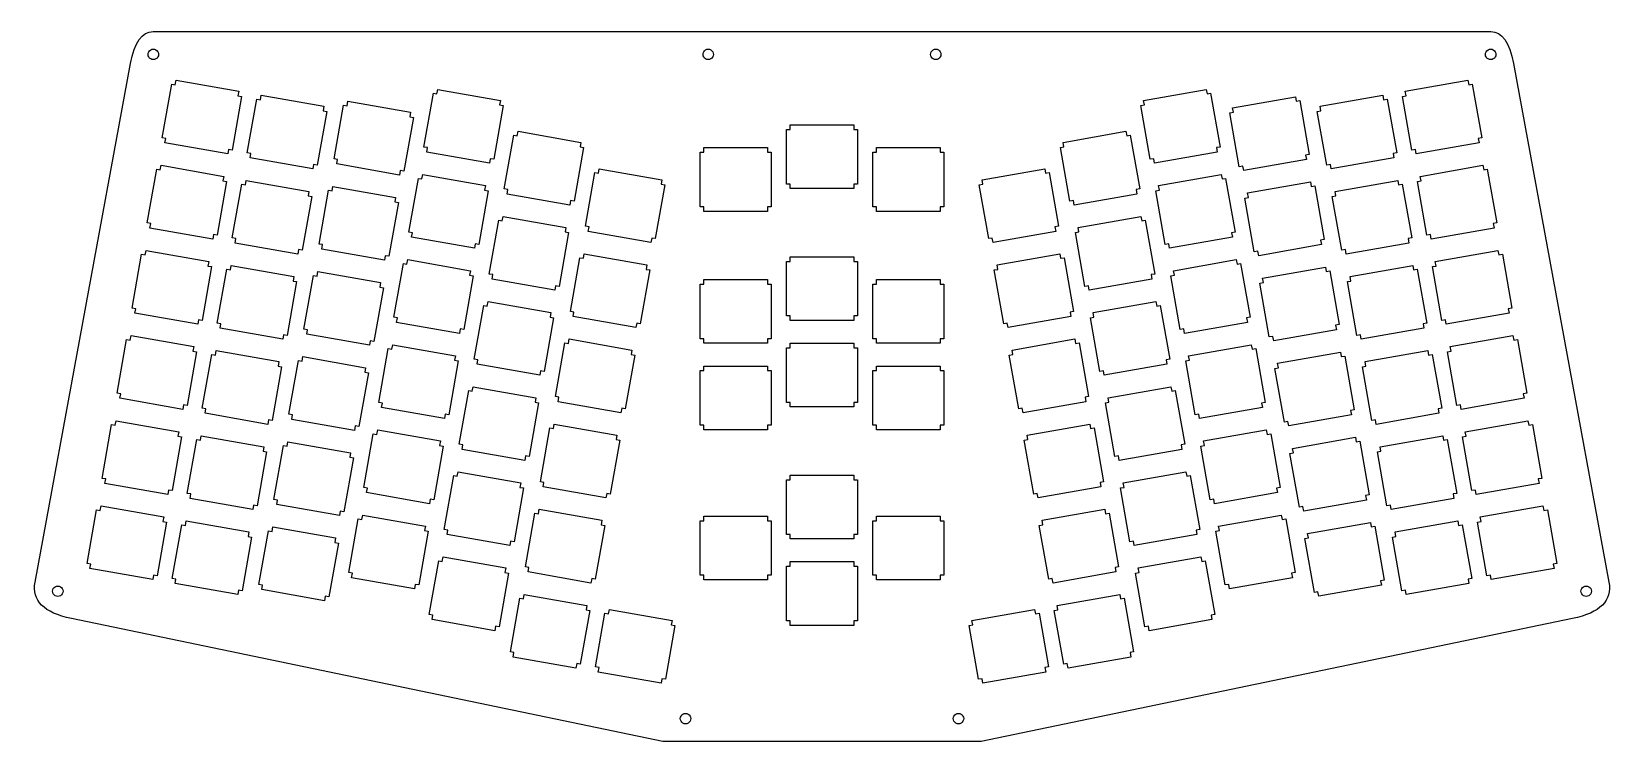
# Model space of a CAD drawing. Extents: x 4 to 352, y 5 to 161.
import ezdxf

# ---------------------------------------------------------------- set-up
doc = ezdxf.new("R2010")
doc.units = 0
doc.layers.add('Layer_1', color=7, linetype='CONTINUOUS')

msp = doc.modelspace()

# ---------------------------------------------------------------- linework, layer by layer
at = {"layer": 'Layer_1', "color": 1}
for points in [[(31.17297, 161.05), (325.17297, 161.05)], [(5.17297, 40.05), (26.17297, 154.05)], [(330.17297, 154.05), (351.17297, 40.05)], [(36.174979, 150.373487), (49.962288, 147.942412), (49.78864, 146.957604), (50.576486, 146.818686), (48.492708, 135.000993), (47.704862, 135.139911), (47.531213, 134.155103), (33.743905, 136.586178), (33.917553, 137.570986), (33.129707, 137.709904), (35.213485, 149.527597), (36.001331, 149.388679), (36.174979, 150.373487), (49.962288, 147.942412)], [(306.383652, 147.942412), (320.170961, 150.373487), (320.344609, 149.388679), (321.132455, 149.527597), (323.216233, 137.709904), (322.428387, 137.570986), (322.602035, 136.586178), (308.814727, 134.155103), (308.641078, 135.139911), (307.853232, 135.000993), (305.769454, 146.818686), (306.5573, 146.957604), (306.383652, 147.942412), (320.170961, 150.373487)], [(54.886327, 147.074171), (68.673635, 144.643097), (68.499987, 143.658289), (69.287833, 143.51937), (67.204055, 131.701677), (66.416209, 131.840596), (66.242561, 130.855788), (52.455252, 133.286863), (52.6289, 134.27167), (51.841054, 134.410589), (53.924832, 146.228282), (54.712678, 146.089363), (54.886327, 147.074171), (68.673635, 144.643097)], [(93.698207, 148.354002), (107.485515, 145.922928), (107.311867, 144.93812), (108.099713, 144.799202), (106.015935, 132.981509), (105.228089, 133.120427), (105.054441, 132.135619), (91.267132, 134.566694), (91.44078, 135.551502), (90.652934, 135.69042), (92.736712, 147.508113), (93.524558, 147.369195), (93.698207, 148.354002), (107.485515, 145.922928)], [(248.860425, 145.922928), (262.647733, 148.354002), (262.821382, 147.369195), (263.609228, 147.508113), (265.693006, 135.69042), (264.90516, 135.551502), (265.078808, 134.566694), (251.291499, 132.135619), (251.117851, 133.120427), (250.330005, 132.981509), (248.246227, 144.799202), (249.034073, 144.93812), (248.860425, 145.922928), (262.647733, 148.354002)], [(268.440013, 144.298205), (282.227322, 146.729279), (282.40097, 145.744471), (283.188816, 145.88339), (285.272594, 134.065697), (284.484748, 133.926778), (284.658396, 132.94197), (270.871088, 130.510896), (270.697439, 131.495704), (269.909593, 131.356785), (267.825815, 143.174478), (268.613661, 143.313397), (268.440013, 144.298205), (282.227322, 146.729279)], [(287.672305, 144.643097), (301.459613, 147.074171), (301.633262, 146.089363), (302.421108, 146.228282), (304.504886, 134.410589), (303.71704, 134.27167), (303.890688, 133.286863), (290.103379, 130.855788), (289.929731, 131.840596), (289.141885, 131.701677), (287.058107, 143.51937), (287.845953, 143.658289), (287.672305, 144.643097), (301.459613, 147.074171)], [(73.94497, 145.744471), (87.732279, 143.313397), (87.558631, 142.328589), (88.346477, 142.18967), (86.262699, 130.371977), (85.474852, 130.510896), (85.301204, 129.526088), (71.513896, 131.957163), (71.687544, 132.94197), (70.899698, 133.080889), (72.983476, 144.898582), (73.771322, 144.759664), (73.94497, 145.744471), (87.732279, 143.313397)], [(111.367665, 139.145841), (125.154973, 136.714766), (124.981325, 135.729958), (125.769171, 135.59104), (123.685393, 123.773347), (122.897547, 123.912265), (122.723899, 122.927457), (108.93659, 125.358532), (109.110239, 126.34334), (108.322392, 126.482258), (110.40617, 138.299951), (111.194017, 138.161033), (111.367665, 139.145841), (125.154973, 136.714766)], [(171.17297, 140.55), (185.17297, 140.55), (185.17297, 139.55), (185.97297, 139.55), (185.97297, 127.55), (185.17297, 127.55), (185.17297, 126.55), (171.17297, 126.55), (171.17297, 127.55), (170.37297, 127.55), (170.37297, 139.55), (171.17297, 139.55), (171.17297, 140.55), (185.17297, 140.55)], [(231.190967, 136.714766), (244.978275, 139.145841), (245.151923, 138.161033), (245.93977, 138.299951), (248.023548, 126.482258), (247.235701, 126.34334), (247.40935, 125.358532), (233.622041, 122.927457), (233.448393, 123.912265), (232.660547, 123.773347), (230.576769, 135.59104), (231.364615, 135.729958), (231.190967, 136.714766), (244.978275, 139.145841)], [(152.17297, 135.55), (166.17297, 135.55), (166.17297, 134.55), (166.97297, 134.55), (166.97297, 122.55), (166.17297, 122.55), (166.17297, 121.55), (152.17297, 121.55), (152.17297, 122.55), (151.37297, 122.55), (151.37297, 134.55), (152.17297, 134.55), (152.17297, 135.55), (166.17297, 135.55)], [(190.17297, 135.55), (204.17297, 135.55), (204.17297, 134.55), (204.97297, 134.55), (204.97297, 122.55), (204.17297, 122.55), (204.17297, 121.55), (190.17297, 121.55), (190.17297, 122.55), (189.37297, 122.55), (189.37297, 134.55), (190.17297, 134.55), (190.17297, 135.55), (204.17297, 135.55)], [(32.875664, 131.662139), (46.662972, 129.231065), (46.489324, 128.246257), (47.27717, 128.107338), (45.193392, 116.289645), (44.405546, 116.428564), (44.231898, 115.443756), (30.444589, 117.874831), (30.618238, 118.859638), (29.830391, 118.998557), (31.91417, 130.81625), (32.702016, 130.677331), (32.875664, 131.662139), (46.662972, 129.231065)], [(90.398891, 129.642655), (104.1862, 127.211581), (104.012552, 126.226773), (104.800398, 126.087854), (102.71662, 114.270161), (101.928773, 114.40908), (101.755125, 113.424272), (87.967817, 115.855347), (88.141465, 116.840154), (87.353619, 116.979073), (89.437397, 128.796766), (90.225243, 128.657847), (90.398891, 129.642655), (104.1862, 127.211581)], [(129.210771, 130.922486), (142.99808, 128.491412), (142.824432, 127.506604), (143.612278, 127.367686), (141.5285, 115.549993), (140.740654, 115.688911), (140.567005, 114.704103), (126.779697, 117.135178), (126.953345, 118.119986), (126.165499, 118.258904), (128.249277, 130.076597), (129.037123, 129.937679), (129.210771, 130.922486), (142.99808, 128.491412)], [(213.34786, 128.491412), (227.135169, 130.922486), (227.308817, 129.937679), (228.096663, 130.076597), (230.180441, 118.258904), (229.392595, 118.119986), (229.566243, 117.135178), (215.778935, 114.704103), (215.605286, 115.688911), (214.81744, 115.549993), (212.733662, 127.367686), (213.521508, 127.506604), (213.34786, 128.491412), (227.135169, 130.922486)], [(252.15974, 127.211581), (265.947049, 129.642655), (266.120697, 128.657847), (266.908543, 128.796766), (268.992321, 116.979073), (268.204475, 116.840154), (268.378123, 115.855347), (254.590815, 113.424272), (254.417167, 114.40908), (253.62932, 114.270161), (251.545542, 126.087854), (252.333388, 126.226773), (252.15974, 127.211581), (265.947049, 129.642655)], [(309.682968, 129.231065), (323.470276, 131.662139), (323.643924, 130.677331), (324.43177, 130.81625), (326.515549, 118.998557), (325.727702, 118.859638), (325.901351, 117.874831), (312.114042, 115.443756), (311.940394, 116.428564), (311.152548, 116.289645), (309.06877, 128.107338), (309.856616, 128.246257), (309.682968, 129.231065), (323.470276, 131.662139)], [(51.587011, 128.362824), (65.37432, 125.931749), (65.200672, 124.946942), (65.988518, 124.808023), (63.90474, 112.99033), (63.116893, 113.129249), (62.943245, 112.144441), (49.155937, 114.575515), (49.329585, 115.560323), (48.541739, 115.699242), (50.625517, 127.516935), (51.413363, 127.378016), (51.587011, 128.362824), (65.37432, 125.931749)], [(70.645655, 127.033124), (84.432963, 124.602049), (84.259315, 123.617242), (85.047161, 123.478323), (82.963383, 111.66063), (82.175537, 111.799549), (82.001889, 110.814741), (68.21458, 113.245815), (68.388229, 114.230623), (67.600382, 114.369542), (69.68416, 126.187235), (70.472007, 126.048316), (70.645655, 127.033124), (84.432963, 124.602049)], [(271.739328, 125.586857), (285.526637, 128.017932), (285.700285, 127.033124), (286.488131, 127.172042), (288.571909, 115.354349), (287.784063, 115.215431), (287.957711, 114.230623), (274.170403, 111.799549), (273.996755, 112.784356), (273.208909, 112.645438), (271.12513, 124.463131), (271.912977, 124.602049), (271.739328, 125.586857), (285.526637, 128.017932)], [(290.97162, 125.931749), (304.758929, 128.362824), (304.932577, 127.378016), (305.720423, 127.516935), (307.804201, 115.699242), (307.016355, 115.560323), (307.190003, 114.575515), (293.402695, 112.144441), (293.229047, 113.129249), (292.4412, 112.99033), (290.357422, 124.808023), (291.145268, 124.946942), (290.97162, 125.931749), (304.758929, 128.362824)], [(108.068349, 120.434493), (121.855658, 118.003419), (121.68201, 117.018611), (122.469856, 116.879692), (120.386078, 105.061999), (119.598232, 105.200918), (119.424584, 104.21611), (105.637275, 106.647185), (105.810923, 107.631992), (105.023077, 107.770911), (107.106855, 119.588604), (107.894701, 119.449685), (108.068349, 120.434493), (121.855658, 118.003419)], [(234.490282, 118.003419), (248.277591, 120.434493), (248.451239, 119.449685), (249.239085, 119.588604), (251.322863, 107.770911), (250.535017, 107.631992), (250.708665, 106.647185), (236.921356, 104.21611), (236.747708, 105.200918), (235.959862, 105.061999), (233.876084, 116.879692), (234.66393, 117.018611), (234.490282, 118.003419), (248.277591, 120.434493)], [(29.576349, 112.950792), (43.363657, 110.519717), (43.190009, 109.53491), (43.977855, 109.395991), (41.894077, 97.578298), (41.106231, 97.717217), (40.932583, 96.732409), (27.145274, 99.163483), (27.318922, 100.148291), (26.531076, 100.28721), (28.614854, 112.104903), (29.4027, 111.965984), (29.576349, 112.950792), (43.363657, 110.519717)], [(125.911456, 112.211139), (139.698764, 109.780065), (139.525116, 108.795257), (140.312962, 108.656338), (138.229184, 96.838645), (137.441338, 96.977564), (137.26769, 95.992756), (123.480381, 98.423831), (123.65403, 99.408638), (122.866183, 99.547557), (124.949962, 111.36525), (125.737808, 111.226331), (125.911456, 112.211139), (139.698764, 109.780065)], [(171.17297, 111.55), (185.17297, 111.55), (185.17297, 110.55), (185.97297, 110.55), (185.97297, 98.55), (185.17297, 98.55), (185.17297, 97.55), (171.17297, 97.55), (171.17297, 98.55), (170.37297, 98.55), (170.37297, 110.55), (171.17297, 110.55), (171.17297, 111.55), (185.17297, 111.55)], [(216.647176, 109.780065), (230.434484, 112.211139), (230.608132, 111.226331), (231.395978, 111.36525), (233.479757, 99.547557), (232.69191, 99.408638), (232.865559, 98.423831), (219.07825, 95.992756), (218.904602, 96.977564), (218.116756, 96.838645), (216.032978, 108.656338), (216.820824, 108.795257), (216.647176, 109.780065), (230.434484, 112.211139)], [(312.982283, 110.519717), (326.769591, 112.950792), (326.94324, 111.965984), (327.731086, 112.104903), (329.814864, 100.28721), (329.027018, 100.148291), (329.200666, 99.163483), (315.413357, 96.732409), (315.239709, 97.717217), (314.451863, 97.578298), (312.368085, 109.395991), (313.155931, 109.53491), (312.982283, 110.519717), (326.769591, 112.950792)], [(48.287696, 109.651477), (62.075004, 107.220402), (61.901356, 106.235594), (62.689202, 106.096676), (60.605424, 94.278983), (59.817578, 94.417901), (59.64393, 93.433093), (45.856621, 95.864168), (46.03027, 96.848976), (45.242423, 96.987894), (47.326201, 108.805587), (48.114048, 108.666669), (48.287696, 109.651477), (62.075004, 107.220402)], [(67.346339, 108.321777), (81.133648, 105.890702), (80.96, 104.905894), (81.747846, 104.766976), (79.664068, 92.949283), (78.876222, 93.088201), (78.702574, 92.103394), (64.915265, 94.534468), (65.088913, 95.519276), (64.301067, 95.658194), (66.384845, 107.475887), (67.172691, 107.336969), (67.346339, 108.321777), (81.133648, 105.890702)], [(87.099576, 110.931308), (100.886884, 108.500233), (100.713236, 107.515426), (101.501082, 107.376507), (99.417304, 95.558814), (98.629458, 95.697733), (98.45581, 94.712925), (84.668501, 97.143999), (84.84215, 98.128807), (84.054303, 98.267726), (86.138081, 110.085419), (86.925928, 109.9465), (87.099576, 110.931308), (100.886884, 108.500233)], [(255.459056, 108.500233), (269.246364, 110.931308), (269.420012, 109.9465), (270.207859, 110.085419), (272.291637, 98.267726), (271.50379, 98.128807), (271.677439, 97.143999), (257.89013, 94.712925), (257.716482, 95.697733), (256.928636, 95.558814), (254.844858, 107.376507), (255.632704, 107.515426), (255.459056, 108.500233), (269.246364, 110.931308)], [(275.038644, 106.87551), (288.825952, 109.306584), (288.999601, 108.321777), (289.787447, 108.460695), (291.871225, 96.643002), (291.083379, 96.504084), (291.257027, 95.519276), (277.469718, 93.088201), (277.29607, 94.073009), (276.508224, 93.934091), (274.424446, 105.751784), (275.212292, 105.890702), (275.038644, 106.87551), (288.825952, 109.306584)], [(294.270936, 107.220402), (308.058244, 109.651477), (308.231892, 108.666669), (309.019739, 108.805587), (311.103517, 96.987894), (310.31567, 96.848976), (310.489319, 95.864168), (296.70201, 93.433093), (296.528362, 94.417901), (295.740516, 94.278983), (293.656738, 106.096676), (294.444584, 106.235594), (294.270936, 107.220402), (308.058244, 109.651477)], [(152.17297, 106.55), (166.17297, 106.55), (166.17297, 105.55), (166.97297, 105.55), (166.97297, 93.55), (166.17297, 93.55), (166.17297, 92.55), (152.17297, 92.55), (152.17297, 93.55), (151.37297, 93.55), (151.37297, 105.55), (152.17297, 105.55), (152.17297, 106.55), (166.17297, 106.55)], [(190.17297, 106.55), (204.17297, 106.55), (204.17297, 105.55), (204.97297, 105.55), (204.97297, 93.55), (204.17297, 93.55), (204.17297, 92.55), (190.17297, 92.55), (190.17297, 93.55), (189.37297, 93.55), (189.37297, 105.55), (190.17297, 105.55), (190.17297, 106.55), (204.17297, 106.55)], [(104.769034, 101.723146), (118.556343, 99.292071), (118.382694, 98.307264), (119.170541, 98.168345), (117.086763, 86.350652), (116.298916, 86.489571), (116.125268, 85.504763), (102.33796, 87.935837), (102.511608, 88.920645), (101.723762, 89.059564), (103.80754, 100.877257), (104.595386, 100.738338), (104.769034, 101.723146), (118.556343, 99.292071)], [(237.789597, 99.292071), (251.576906, 101.723146), (251.750554, 100.738338), (252.5384, 100.877257), (254.622178, 89.059564), (253.834332, 88.920645), (254.00798, 87.935837), (240.220672, 85.504763), (240.047024, 86.489571), (239.259177, 86.350652), (237.175399, 98.168345), (237.963246, 98.307264), (237.789597, 99.292071), (251.576906, 101.723146)], [(26.277033, 94.239445), (40.064342, 91.80837), (39.890694, 90.823562), (40.67854, 90.684644), (38.594762, 78.866951), (37.806915, 79.005869), (37.633267, 78.021062), (23.845959, 80.452136), (24.019607, 81.436944), (23.231761, 81.575862), (25.315539, 93.393555), (26.103385, 93.254637), (26.277033, 94.239445), (40.064342, 91.80837)], [(316.281598, 91.80837), (330.068907, 94.239445), (330.242555, 93.254637), (331.030401, 93.393555), (333.114179, 81.575862), (332.326333, 81.436944), (332.499981, 80.452136), (318.712673, 78.021062), (318.539025, 79.005869), (317.751178, 78.866951), (315.6674, 90.684644), (316.455246, 90.823562), (316.281598, 91.80837), (330.068907, 94.239445)], [(44.98838, 90.940129), (58.775689, 88.509055), (58.602041, 87.524247), (59.389887, 87.385328), (57.306109, 75.567635), (56.518263, 75.706554), (56.344615, 74.721746), (42.557306, 77.152821), (42.730954, 78.137628), (41.943108, 78.276547), (44.026886, 90.09424), (44.814732, 89.955321), (44.98838, 90.940129), (58.775689, 88.509055)], [(83.80026, 92.21996), (97.587569, 89.788886), (97.413921, 88.804078), (98.201767, 88.66516), (96.117989, 76.847467), (95.330143, 76.986385), (95.156495, 76.001577), (81.369186, 78.432652), (81.542834, 79.41746), (80.754988, 79.556378), (82.838766, 91.374071), (83.626612, 91.235153), (83.80026, 92.21996), (97.587569, 89.788886)], [(122.612141, 93.499792), (136.399449, 91.068717), (136.225801, 90.08391), (137.013647, 89.944991), (134.929869, 78.127298), (134.142023, 78.266216), (133.968375, 77.281409), (120.181066, 79.712483), (120.354714, 80.697291), (119.566868, 80.83621), (121.650646, 92.653903), (122.438492, 92.514984), (122.612141, 93.499792), (136.399449, 91.068717)], [(171.17297, 92.55), (185.17297, 92.55), (185.17297, 91.55), (185.97297, 91.55), (185.97297, 79.55), (185.17297, 79.55), (185.17297, 78.55), (171.17297, 78.55), (171.17297, 79.55), (170.37297, 79.55), (170.37297, 91.55), (171.17297, 91.55), (171.17297, 92.55), (185.17297, 92.55)], [(219.946491, 91.068717), (233.733799, 93.499792), (233.907448, 92.514984), (234.695294, 92.653903), (236.779072, 80.83621), (235.991226, 80.697291), (236.164874, 79.712483), (222.377565, 77.281409), (222.203917, 78.266216), (221.416071, 78.127298), (219.332293, 89.944991), (220.120139, 90.08391), (219.946491, 91.068717), (233.733799, 93.499792)], [(258.758371, 89.788886), (272.54568, 92.21996), (272.719328, 91.235153), (273.507174, 91.374071), (275.590952, 79.556378), (274.803106, 79.41746), (274.976754, 78.432652), (261.189445, 76.001577), (261.015797, 76.986385), (260.227951, 76.847467), (258.144173, 88.66516), (258.932019, 88.804078), (258.758371, 89.788886), (272.54568, 92.21996)], [(278.337959, 88.164163), (292.125268, 90.595237), (292.298916, 89.610429), (293.086762, 89.749348), (295.17054, 77.931655), (294.382694, 77.792736), (294.556342, 76.807929), (280.769034, 74.376854), (280.595385, 75.361662), (279.807539, 75.222743), (277.723761, 87.040436), (278.511607, 87.179355), (278.337959, 88.164163), (292.125268, 90.595237)], [(297.570251, 88.509055), (311.35756, 90.940129), (311.531208, 89.955321), (312.319054, 90.09424), (314.402832, 78.276547), (313.614986, 78.137628), (313.788634, 77.152821), (300.001325, 74.721746), (299.827677, 75.706554), (299.039831, 75.567635), (296.956053, 87.385328), (297.743899, 87.524247), (297.570251, 88.509055), (311.35756, 90.940129)], [(64.047024, 89.610429), (77.834333, 87.179355), (77.660684, 86.194547), (78.448531, 86.055629), (76.364753, 74.237936), (75.576906, 74.376854), (75.403258, 73.392046), (61.61595, 75.823121), (61.789598, 76.807929), (61.001752, 76.946847), (63.08553, 88.76454), (63.873376, 88.625622), (64.047024, 89.610429), (77.834333, 87.179355)], [(152.17297, 87.55), (166.17297, 87.55), (166.17297, 86.55), (166.97297, 86.55), (166.97297, 74.55), (166.17297, 74.55), (166.17297, 73.55), (152.17297, 73.55), (152.17297, 74.55), (151.37297, 74.55), (151.37297, 86.55), (152.17297, 86.55), (152.17297, 87.55), (166.17297, 87.55)], [(190.17297, 87.55), (204.17297, 87.55), (204.17297, 86.55), (204.97297, 86.55), (204.97297, 74.55), (204.17297, 74.55), (204.17297, 73.55), (190.17297, 73.55), (190.17297, 74.55), (189.37297, 74.55), (189.37297, 86.55), (190.17297, 86.55), (190.17297, 87.55), (204.17297, 87.55)], [(101.469719, 83.011799), (115.257027, 80.580724), (115.083379, 79.595916), (115.871225, 79.456998), (113.787447, 67.639305), (112.999601, 67.778223), (112.825953, 66.793416), (99.038644, 69.22449), (99.212292, 70.209298), (98.424446, 70.348216), (100.508224, 82.165909), (101.296071, 82.026991), (101.469719, 83.011799), (115.257027, 80.580724)], [(241.088913, 80.580724), (254.876221, 83.011799), (255.049869, 82.026991), (255.837716, 82.165909), (257.921494, 70.348216), (257.133648, 70.209298), (257.307296, 69.22449), (243.519987, 66.793416), (243.346339, 67.778223), (242.558493, 67.639305), (240.474715, 79.456998), (241.262561, 79.595916), (241.088913, 80.580724), (254.876221, 83.011799)], [(22.977718, 75.528097), (36.765026, 73.097023), (36.591378, 72.112215), (37.379224, 71.973296), (35.295446, 60.155603), (34.5076, 60.294522), (34.333952, 59.309714), (20.546643, 61.740789), (20.720291, 62.725596), (19.932445, 62.864515), (22.016223, 74.682208), (22.80407, 74.54329), (22.977718, 75.528097), (36.765026, 73.097023)], [(80.500945, 73.508613), (94.288254, 71.077539), (94.114605, 70.092731), (94.902452, 69.953812), (92.818674, 58.136119), (92.030827, 58.275038), (91.857179, 57.29023), (78.069871, 59.721305), (78.243519, 60.706112), (77.455673, 60.845031), (79.539451, 72.662724), (80.327297, 72.523805), (80.500945, 73.508613), (94.288254, 71.077539)], [(119.312825, 74.788444), (133.100134, 72.35737), (132.926486, 71.372562), (133.714332, 71.233644), (131.630554, 59.415951), (130.842707, 59.554869), (130.669059, 58.570061), (116.881751, 61.001136), (117.055399, 61.985944), (116.267553, 62.124862), (118.351331, 73.942555), (119.139177, 73.803637), (119.312825, 74.788444), (133.100134, 72.35737)], [(223.245806, 72.35737), (237.033115, 74.788444), (237.206763, 73.803637), (237.994609, 73.942555), (240.078387, 62.124862), (239.290541, 61.985944), (239.464189, 61.001136), (225.676881, 58.570061), (225.503233, 59.554869), (224.715386, 59.415951), (222.631608, 71.233644), (223.419454, 71.372562), (223.245806, 72.35737), (237.033115, 74.788444)], [(262.057686, 71.077539), (275.844995, 73.508613), (276.018643, 72.523805), (276.806489, 72.662724), (278.890267, 60.845031), (278.102421, 60.706112), (278.276069, 59.721305), (264.488761, 57.29023), (264.315113, 58.275038), (263.527266, 58.136119), (261.443488, 69.953812), (262.231335, 70.092731), (262.057686, 71.077539), (275.844995, 73.508613)], [(319.580914, 73.097023), (333.368222, 75.528097), (333.54187, 74.54329), (334.329717, 74.682208), (336.413495, 62.864515), (335.625649, 62.725596), (335.799297, 61.740789), (322.011988, 59.309714), (321.83834, 60.294522), (321.050494, 60.155603), (318.966716, 71.973296), (319.754562, 72.112215), (319.580914, 73.097023), (333.368222, 75.528097)], [(41.689065, 72.228782), (55.476374, 69.797707), (55.302725, 68.8129), (56.090572, 68.673981), (54.006794, 56.856288), (53.218947, 56.995207), (53.045299, 56.010399), (39.257991, 58.441473), (39.431639, 59.426281), (38.643793, 59.5652), (40.727571, 71.382893), (41.515417, 71.243974), (41.689065, 72.228782), (55.476374, 69.797707)], [(60.747709, 70.899082), (74.535017, 68.468008), (74.361369, 67.4832), (75.149215, 67.344281), (73.065437, 55.526588), (72.277591, 55.665507), (72.103943, 54.680699), (58.316634, 57.111773), (58.490282, 58.096581), (57.702436, 58.2355), (59.786214, 70.053193), (60.574061, 69.914274), (60.747709, 70.899082), (74.535017, 68.468008)], [(281.637275, 69.452815), (295.424583, 71.88389), (295.598231, 70.899082), (296.386077, 71.038001), (298.469856, 59.220308), (297.682009, 59.081389), (297.855658, 58.096581), (284.068349, 55.665507), (283.894701, 56.650315), (283.106855, 56.511396), (281.023077, 68.329089), (281.810923, 68.468008), (281.637275, 69.452815), (295.424583, 71.88389)], [(300.869566, 69.797707), (314.656875, 72.228782), (314.830523, 71.243974), (315.618369, 71.382893), (317.702147, 59.5652), (316.914301, 59.426281), (317.087949, 58.441473), (303.300641, 56.010399), (303.126993, 56.995207), (302.339146, 56.856288), (300.255368, 68.673981), (301.043215, 68.8129), (300.869566, 69.797707), (314.656875, 72.228782)], [(98.170403, 64.300451), (111.957712, 61.869377), (111.784064, 60.884569), (112.57191, 60.745651), (110.488132, 48.927957), (109.700286, 49.066876), (109.526637, 48.082068), (95.739329, 50.513143), (95.912977, 51.49795), (95.125131, 51.636869), (97.208909, 63.454562), (97.996755, 63.315644), (98.170403, 64.300451), (111.957712, 61.869377)], [(171.17297, 63.55), (185.17297, 63.55), (185.17297, 62.55), (185.97297, 62.55), (185.97297, 50.55), (185.17297, 50.55), (185.17297, 49.55), (171.17297, 49.55), (171.17297, 50.55), (170.37297, 50.55), (170.37297, 62.55), (171.17297, 62.55), (171.17297, 63.55), (185.17297, 63.55)], [(244.388228, 61.869377), (258.175537, 64.300451), (258.349185, 63.315644), (259.137031, 63.454562), (261.220809, 51.636869), (260.432963, 51.49795), (260.606611, 50.513143), (246.819303, 48.082068), (246.645654, 49.066876), (245.857808, 48.927957), (243.77403, 60.745651), (244.561876, 60.884569), (244.388228, 61.869377), (258.175537, 64.300451)], [(19.678402, 56.81675), (33.465711, 54.385675), (33.292063, 53.400868), (34.079909, 53.261949), (31.996131, 41.444256), (31.208285, 41.583175), (31.034636, 40.598367), (17.247328, 43.029441), (17.420976, 44.014249), (16.63313, 44.153168), (18.716908, 55.970861), (19.504754, 55.831942), (19.678402, 56.81675), (33.465711, 54.385675)], [(116.01351, 56.077097), (129.800818, 53.646023), (129.62717, 52.661215), (130.415016, 52.522296), (128.331238, 40.704603), (127.543392, 40.843522), (127.369744, 39.858714), (113.582435, 42.289789), (113.756083, 43.274596), (112.968237, 43.413515), (115.052015, 55.231208), (115.839862, 55.092289), (116.01351, 56.077097), (129.800818, 53.646023)], [(226.545122, 53.646023), (240.33243, 56.077097), (240.506078, 55.092289), (241.293925, 55.231208), (243.377703, 43.413515), (242.589857, 43.274596), (242.763505, 42.289789), (228.976196, 39.858714), (228.802548, 40.843522), (228.014702, 40.704603), (225.930924, 52.522296), (226.71877, 52.661215), (226.545122, 53.646023), (240.33243, 56.077097)], [(322.880229, 54.385675), (336.667538, 56.81675), (336.841186, 55.831942), (337.629032, 55.970861), (339.71281, 44.153168), (338.924964, 44.014249), (339.098612, 43.029441), (325.311304, 40.598367), (325.137655, 41.583175), (324.349809, 41.444256), (322.266031, 53.261949), (323.053877, 53.400868), (322.880229, 54.385675), (336.667538, 56.81675)], [(38.38975, 53.517435), (52.177058, 51.08636), (52.00341, 50.101552), (52.791256, 49.962634), (50.707478, 38.144941), (49.919632, 38.283859), (49.745984, 37.299052), (35.958675, 39.730126), (36.132323, 40.714934), (35.344477, 40.853852), (37.428255, 52.671545), (38.216102, 52.532627), (38.38975, 53.517435), (52.177058, 51.08636)], [(57.448393, 52.187735), (71.235702, 49.75666), (71.062054, 48.771852), (71.8499, 48.632934), (69.766122, 36.815241), (68.978276, 36.954159), (68.804627, 35.969352), (55.017319, 38.400426), (55.190967, 39.385234), (54.403121, 39.524152), (56.486899, 51.341846), (57.274745, 51.202927), (57.448393, 52.187735), (71.235702, 49.75666)], [(77.20163, 54.797266), (90.988938, 52.366191), (90.81529, 51.381384), (91.603136, 51.242465), (89.519358, 39.424772), (88.731512, 39.563691), (88.557864, 38.578883), (74.770555, 41.009957), (74.944203, 41.994765), (74.156357, 42.133684), (76.240135, 53.951377), (77.027982, 53.812458), (77.20163, 54.797266), (90.988938, 52.366191)], [(152.17297, 54.55), (166.17297, 54.55), (166.17297, 53.55), (166.97297, 53.55), (166.97297, 41.55), (166.17297, 41.55), (166.17297, 40.55), (152.17297, 40.55), (152.17297, 41.55), (151.37297, 41.55), (151.37297, 53.55), (152.17297, 53.55), (152.17297, 54.55), (166.17297, 54.55)], [(190.17297, 54.55), (204.17297, 54.55), (204.17297, 53.55), (204.97297, 53.55), (204.97297, 41.55), (204.17297, 41.55), (204.17297, 40.55), (190.17297, 40.55), (190.17297, 41.55), (189.37297, 41.55), (189.37297, 53.55), (190.17297, 53.55), (190.17297, 54.55), (204.17297, 54.55)], [(265.357002, 52.366191), (279.14431, 54.797266), (279.317958, 53.812458), (280.105805, 53.951377), (282.189583, 42.133684), (281.401737, 41.994765), (281.575385, 41.009957), (267.788076, 38.578883), (267.614428, 39.563691), (266.826582, 39.424772), (264.742804, 51.242465), (265.53065, 51.381384), (265.357002, 52.366191), (279.14431, 54.797266)], [(284.93659, 50.741468), (298.723898, 53.172542), (298.897547, 52.187735), (299.685393, 52.326653), (301.769171, 40.50896), (300.981325, 40.370042), (301.154973, 39.385234), (287.367664, 36.954159), (287.194016, 37.938967), (286.40617, 37.800049), (284.322392, 49.617742), (285.110238, 49.75666), (284.93659, 50.741468), (298.723898, 53.172542)], [(304.168882, 51.08636), (317.95619, 53.517435), (318.129838, 52.532627), (318.917685, 52.671545), (321.001463, 40.853852), (320.213617, 40.714934), (320.387265, 39.730126), (306.599956, 37.299052), (306.426308, 38.283859), (305.638462, 38.144941), (303.554684, 49.962634), (304.34253, 50.101552), (304.168882, 51.08636), (317.95619, 53.517435)], [(94.871088, 45.589104), (108.658397, 43.158029), (108.484748, 42.173222), (109.272595, 42.034303), (107.188816, 30.21661), (106.40097, 30.355529), (106.227322, 29.370721), (92.440013, 31.801795), (92.613662, 32.786603), (91.825815, 32.925522), (93.909594, 44.743215), (94.69744, 44.604296), (94.871088, 45.589104), (108.658397, 43.158029)], [(247.687543, 43.158029), (261.474852, 45.589104), (261.6485, 44.604296), (262.436346, 44.743215), (264.520125, 32.925522), (263.732278, 32.786603), (263.905927, 31.801795), (250.118618, 29.370721), (249.94497, 30.355529), (249.157124, 30.21661), (247.073345, 42.034303), (247.861192, 42.173222), (247.687543, 43.158029), (261.474852, 45.589104)], [(171.17297, 44.55), (185.17297, 44.55), (185.17297, 43.55), (185.97297, 43.55), (185.97297, 31.55), (185.17297, 31.55), (185.17297, 30.55), (171.17297, 30.55), (171.17297, 31.55), (170.37297, 31.55), (170.37297, 43.55), (171.17297, 43.55), (171.17297, 44.55), (185.17297, 44.55)], [(112.714194, 37.36575), (126.501503, 34.934675), (126.327855, 33.949868), (127.115701, 33.810949), (125.031923, 21.993256), (124.244077, 22.132175), (124.070428, 21.147367), (110.28312, 23.578441), (110.456768, 24.563249), (109.668922, 24.702168), (111.7527, 36.519861), (112.540546, 36.380942), (112.714194, 37.36575), (126.501503, 34.934675)], [(229.844437, 34.934675), (243.631746, 37.36575), (243.805394, 36.380942), (244.59324, 36.519861), (246.677018, 24.702168), (245.889172, 24.563249), (246.06282, 23.578441), (232.275512, 21.147367), (232.101863, 22.132175), (231.314017, 21.993256), (229.230239, 33.810949), (230.018085, 33.949868), (229.844437, 34.934675), (243.631746, 37.36575)], [(143.17297, 5.05), (13.17297, 32.05)], [(131.425542, 34.066434), (145.21285, 31.63536), (145.039202, 30.650552), (145.827048, 30.511634), (143.74327, 18.693941), (142.955424, 18.832859), (142.781776, 17.848051), (128.994467, 20.279126), (129.168115, 21.263934), (128.380269, 21.402852), (130.464047, 33.220545), (131.251894, 33.081627), (131.425542, 34.066434), (145.21285, 31.63536)], [(211.13309, 31.63536), (224.920398, 34.066434), (225.094046, 33.081627), (225.881893, 33.220545), (227.965671, 21.402852), (227.177825, 21.263934), (227.351473, 20.279126), (213.564164, 17.848051), (213.390516, 18.832859), (212.60267, 18.693941), (210.518892, 30.511634), (211.306738, 30.650552), (211.13309, 31.63536), (224.920398, 34.066434)], [(343.17297, 32.05), (213.17297, 5.05)], [(209.17297, 5.05), (147.17297, 5.05)]]:
    msp.add_lwpolyline(points, dxfattribs=at)
for points in [[(32.32297, 156.05)], [(154.32297, 156.05)], [(204.32297, 156.05)], [(326.32297, 156.05)], [(11.32297, 38.05)], [(347.32297, 38.05)], [(149.32297, 10.05)], [(209.32297, 10.05)]]:
    msp.add_lwpolyline(points, close=True, dxfattribs=at)
for points in [[(26.17297, 154.05), (27.032617, 158.716667), (28.699283, 161.05), (31.17297, 161.05)], [(325.17297, 161.05), (327.646657, 161.05), (329.313323, 158.716667), (330.17297, 154.05)], [(30.02297, 156.05), (30.02297, 156.460855), (30.242159, 156.840502), (30.59797, 157.045929)], [(30.59797, 157.045929), (30.953781, 157.251357), (31.392159, 157.251357), (31.74797, 157.045929)], [(31.74797, 157.045929), (32.103781, 156.840502), (32.32297, 156.460855), (32.32297, 156.05)], [(152.02297, 156.05), (152.02297, 156.460855), (152.242159, 156.840502), (152.59797, 157.045929)], [(152.59797, 157.045929), (152.953781, 157.251357), (153.392159, 157.251357), (153.74797, 157.045929)], [(153.74797, 157.045929), (154.103781, 156.840502), (154.32297, 156.460855), (154.32297, 156.05)], [(202.02297, 156.05), (202.02297, 156.460855), (202.242159, 156.840502), (202.59797, 157.045929)], [(202.59797, 157.045929), (202.953781, 157.251357), (203.392159, 157.251357), (203.74797, 157.045929)], [(203.74797, 157.045929), (204.103781, 156.840502), (204.32297, 156.460855), (204.32297, 156.05)], [(324.02297, 156.05), (324.02297, 156.460855), (324.242159, 156.840502), (324.59797, 157.045929)], [(324.59797, 157.045929), (324.953781, 157.251357), (325.392159, 157.251357), (325.74797, 157.045929)], [(325.74797, 157.045929), (326.103781, 156.840502), (326.32297, 156.460855), (326.32297, 156.05)], [(30.59797, 155.054071), (30.242159, 155.259499), (30.02297, 155.639145), (30.02297, 156.05)], [(31.74797, 155.054071), (31.392159, 154.848643), (30.953781, 154.848643), (30.59797, 155.054071)], [(32.32297, 156.05), (32.32297, 155.639145), (32.103781, 155.259499), (31.74797, 155.054071)], [(152.59797, 155.054071), (152.242159, 155.259499), (152.02297, 155.639145), (152.02297, 156.05)], [(153.74797, 155.054071), (153.392159, 154.848643), (152.953781, 154.848643), (152.59797, 155.054071)], [(154.32297, 156.05), (154.32297, 155.639145), (154.103781, 155.259499), (153.74797, 155.054071)], [(202.59797, 155.054071), (202.242159, 155.259499), (202.02297, 155.639145), (202.02297, 156.05)], [(203.74797, 155.054071), (203.392159, 154.848643), (202.953781, 154.848643), (202.59797, 155.054071)], [(204.32297, 156.05), (204.32297, 155.639145), (204.103781, 155.259499), (203.74797, 155.054071)], [(324.59797, 155.054071), (324.242159, 155.259499), (324.02297, 155.639145), (324.02297, 156.05)], [(325.74797, 155.054071), (325.392159, 154.848643), (324.953781, 154.848643), (324.59797, 155.054071)], [(326.32297, 156.05), (326.32297, 155.639145), (326.103781, 155.259499), (325.74797, 155.054071)], [(13.17297, 32.05), (7.08991, 33.313402), (4.423243, 35.980069), (5.17297, 40.05)], [(9.02297, 38.05), (9.02297, 38.460855), (9.242159, 38.840502), (9.59797, 39.045929)], [(9.59797, 39.045929), (9.953781, 39.251357), (10.392159, 39.251357), (10.74797, 39.045929)], [(10.74797, 39.045929), (11.103781, 38.840502), (11.32297, 38.460855), (11.32297, 38.05)], [(351.17297, 40.05), (351.922697, 35.980054), (349.25603, 33.313387), (343.17297, 32.05)], [(345.02297, 38.05), (345.02297, 38.460855), (345.242159, 38.840502), (345.59797, 39.045929)], [(345.59797, 39.045929), (345.953781, 39.251357), (346.392159, 39.251357), (346.74797, 39.045929)], [(346.74797, 39.045929), (347.103781, 38.840502), (347.32297, 38.460855), (347.32297, 38.05)], [(9.59797, 37.054071), (9.242159, 37.259499), (9.02297, 37.639145), (9.02297, 38.05)], [(10.74797, 37.054071), (10.392159, 36.848643), (9.953781, 36.848643), (9.59797, 37.054071)], [(11.32297, 38.05), (11.32297, 37.639145), (11.103781, 37.259499), (10.74797, 37.054071)], [(345.59797, 37.054071), (345.242159, 37.259499), (345.02297, 37.639145), (345.02297, 38.05)], [(346.74797, 37.054071), (346.392159, 36.848643), (345.953781, 36.848643), (345.59797, 37.054071)], [(347.32297, 38.05), (347.32297, 37.639145), (347.103781, 37.259499), (346.74797, 37.054071)], [(147.02297, 10.05), (147.02297, 10.460855), (147.242159, 10.840502), (147.59797, 11.045929)], [(147.59797, 11.045929), (147.953781, 11.251357), (148.392159, 11.251357), (148.74797, 11.045929)], [(148.74797, 11.045929), (149.103781, 10.840502), (149.32297, 10.460855), (149.32297, 10.05)], [(207.02297, 10.05), (207.02297, 10.460855), (207.242159, 10.840502), (207.59797, 11.045929)], [(207.59797, 11.045929), (207.953781, 11.251357), (208.392159, 11.251357), (208.74797, 11.045929)], [(208.74797, 11.045929), (209.103781, 10.840502), (209.32297, 10.460855), (209.32297, 10.05)], [(147.59797, 9.054071), (147.242159, 9.259499), (147.02297, 9.639145), (147.02297, 10.05)], [(148.74797, 9.054071), (148.392159, 8.848643), (147.953781, 8.848643), (147.59797, 9.054071)], [(149.32297, 10.05), (149.32297, 9.639145), (149.103781, 9.259499), (148.74797, 9.054071)], [(207.59797, 9.054071), (207.242159, 9.259499), (207.02297, 9.639145), (207.02297, 10.05)], [(208.74797, 9.054071), (208.392159, 8.848643), (207.953781, 8.848643), (207.59797, 9.054071)], [(209.32297, 10.05), (209.32297, 9.639145), (209.103781, 9.259499), (208.74797, 9.054071)], [(147.17297, 5.05), (144.506293, 5.05), (143.17296, 5.05), (143.17297, 5.05)], [(213.17297, 5.05), (213.172955, 5.05), (211.839621, 5.05), (209.17297, 5.05)]]:
    msp.add_open_spline(points, degree=3, dxfattribs=at)

doc.saveas('drawing.dxf')
